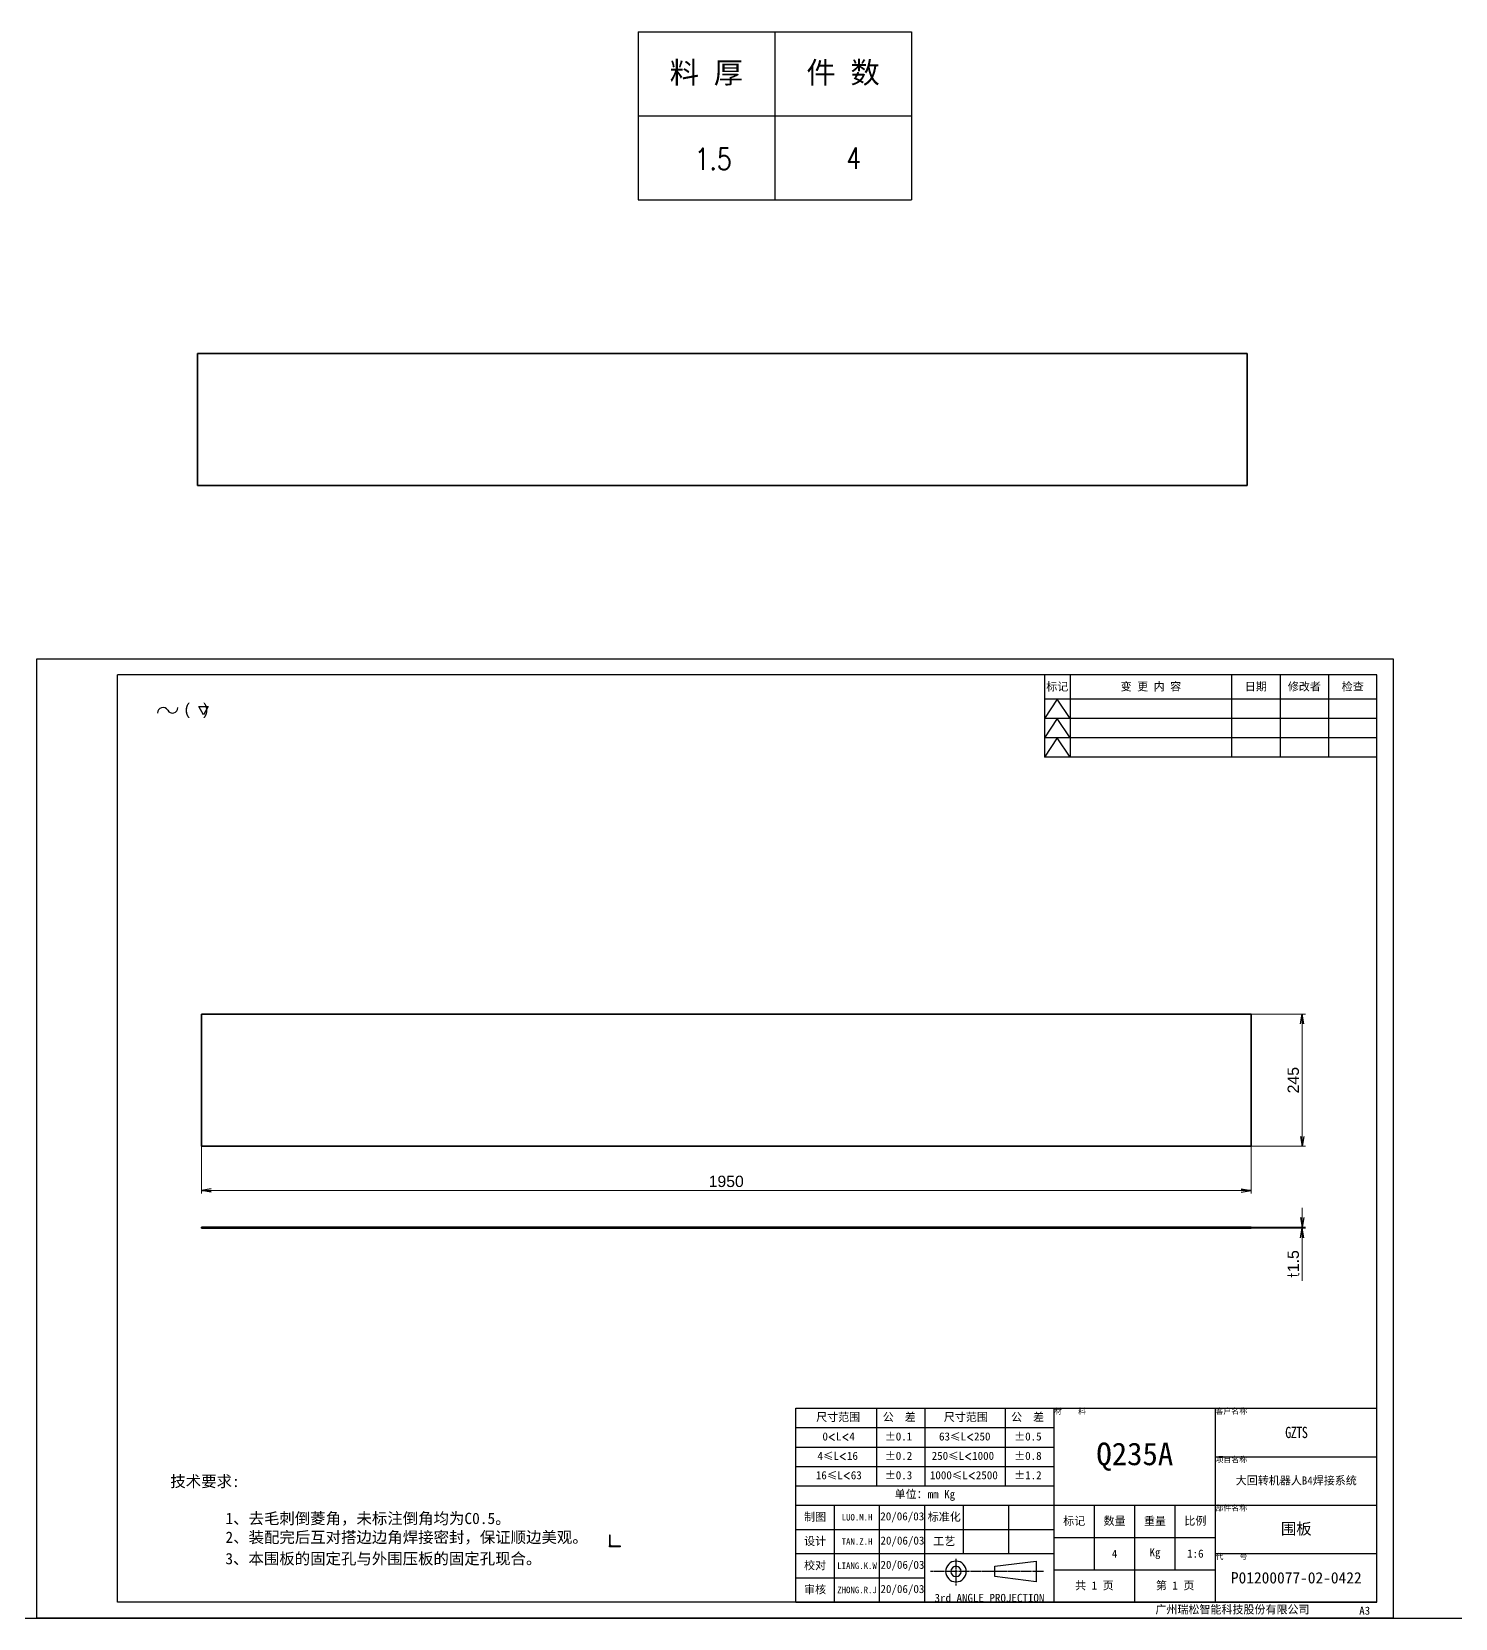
# Model space of a CAD drawing. Header units: millimetres. Extents: x -1727 to 307751, y -105919 to 6637.
# Drawn here: x 17712 to 20357, y -8118 to -5172 of the extents above; entities that cross this region are included whole.
import ezdxf
from ezdxf.enums import TextEntityAlignment as Align

# ---------------------------------------------------------------- set-up
doc = ezdxf.new("R2010")
doc.units = ezdxf.units.MM
doc.linetypes.add('CENTER-HOKUTO', pattern=[23, 20, -1, 1, -1])
doc.layers.add('A3', color=7, linetype='Continuous', plot=False)
for name, color, linetype in [('AM_VIS', 7, 'Continuous'), ('TITLE_FRAME', 7, 'Continuous'), ('WORD_DIM', 253, 'Continuous')]:
    doc.layers.add(name, color=color, linetype=linetype)
doc.layers.add('SOLID LINE', color=7, linetype='Continuous', lineweight=30)
doc.styles.add('DIM', font='txt.shx', dxfattribs={"width": 0.8, "bigfont": 'bigfont.shx'})
doc.styles.get("Standard").update_dxf_attribs({"font": 'arial.ttf'})
doc.dimstyles.new('STANDARD1-6', dxfattribs={"dimscale": 6, "dimtxt": 3.5, "dimasz": 3, "dimexe": 1, "dimexo": 0, "dimgap": 1, "dimtad": 3, "dimdsep": 46, "dimtxsty": 'Standard', "dimblk1": 'OPEN', "dimblk2": 'OPEN', "dimsah": 1, "dimcen": 0, "dimclrd": 256, "dimclre": 256, "dimclrt": 3, "dimazin": 2, "dimtfac": 1, "dimtmove": 0, "dimatfit": 3, "dimldrblk": 'OPEN', "dimfxl": 0, "dimtolj": 1, "dimlwd": 13, "dimlwe": 13, "dimarcsym": 0})

# ---------------------------------------------------------------- blocks, each defined once
blk = doc.blocks.new('shiage0')
at = {"layer": 'WORD_DIM', "color": 3, "linetype": 'Continuous'}
for centre, start, end in [((1.69, 0), 30, 180), ((4.61, 1.69), 210, 0)]:
    blk.add_arc(centre, 1.69, start, end, dxfattribs=at)
blk = doc.blocks.new('12')
at = {"layer": 'TITLE_FRAME', "color": 3, "linetype": 'Continuous'}
blk.add_lwpolyline([(20.46, 3.03), (19.01, 5.53), (21.9, 5.53)], close=True, dxfattribs=at)
blk.add_blockref('shiage0', (6.23, 3.56), dxfattribs=at)
blk.add_text('(   )', height=3.5, dxfattribs=at).set_placement((14.64, 3.08))
blk = doc.blocks.new('_OPEN')
at = {"color": 0}
for p, q in [((-1, 0.17), (0, 0)), ((-1, -0.17), (0, 0)), ((0, 0), (-1, 0))]:
    blk.add_line(p, q, dxfattribs=at)
blk = doc.blocks.new('*D462')
at = {"layer": 'DEFPOINTS', "color": 0, "linetype": 'Continuous', "ltscale": 5, "transparency": 16777216}
for p in [(18027.7, -7241.2), (19977.7, -7241.2), (19977.7, -7323.5)]:
    blk.add_point(p, dxfattribs=at)
at = {"layer": 'WORD_DIM', "linetype": 'ByBlock', "lineweight": 13, "ltscale": 5, "transparency": 16777216}
for p, q in [((18027.7, -7241.2), (18027.7, -7329.5)), ((19977.7, -7241.2), (19977.7, -7329.5)), ((18045.7, -7323.5), (19959.7, -7323.5))]:
    blk.add_line(p, q, dxfattribs=at)
at = {"layer": 'WORD_DIM', "linetype": 'Continuous', "lineweight": 13, "ltscale": 5, "transparency": 16777216, "xscale": 18, "yscale": 18, "zscale": 18, "rotation": 180}
blk.add_blockref('_OPEN', (18027.7, -7323.5), dxfattribs=at)
at = {"layer": 'WORD_DIM', "linetype": 'Continuous', "lineweight": 13, "ltscale": 5, "transparency": 16777216, "xscale": 18, "yscale": 18, "zscale": 18}
blk.add_blockref('_OPEN', (19977.7, -7323.5), dxfattribs=at)
at = {"layer": 'WORD_DIM', "color": 3, "linetype": 'Continuous', "ltscale": 5, "transparency": 16777216, "insert": (19002.7, -7306.8), "char_height": 21, "attachment_point": 5}
blk.add_mtext('\\A1;1950', dxfattribs=at)
blk = doc.blocks.new('*D463')
at = {"layer": 'DEFPOINTS', "color": 0, "linetype": 'Continuous', "ltscale": 5, "transparency": 16777216}
for p in [(19977.7, -6996.2), (20073, -6996.2), (19977.7, -7241.2)]:
    blk.add_point(p, dxfattribs=at)
at = {"layer": 'WORD_DIM', "linetype": 'ByBlock', "lineweight": 13, "ltscale": 5, "transparency": 16777216}
for p, q in [((19977.7, -6996.2), (20079, -6996.2)), ((20073, -7223.2), (20073, -7014.2)), ((19977.7, -7241.2), (20079, -7241.2))]:
    blk.add_line(p, q, dxfattribs=at)
at = {"layer": 'WORD_DIM', "linetype": 'Continuous', "lineweight": 13, "ltscale": 5, "transparency": 16777216, "xscale": 18, "yscale": 18, "zscale": 18}
for p, rotation in [((20073, -6996.2), 90), ((20073, -7241.2), 270)]:
    blk.add_blockref('_OPEN', p, dxfattribs=dict(at, rotation=rotation))
at = {"layer": 'WORD_DIM', "color": 3, "linetype": 'Continuous', "ltscale": 5, "transparency": 16777216, "insert": (20056.3, -7118.7), "char_height": 21, "attachment_point": 5, "rotation": 90}
blk.add_mtext('\\A1;245', dxfattribs=at)
blk = doc.blocks.new('*D464')
at = {"layer": 'DEFPOINTS', "color": 0, "linetype": 'Continuous', "ltscale": 5, "transparency": 16777216}
for p in [(19977.7, -7392), (19977.7, -7393.5), (20073, -7393.5)]:
    blk.add_point(p, dxfattribs=at)
at = {"layer": 'WORD_DIM', "linetype": 'ByBlock', "lineweight": 13, "ltscale": 5, "transparency": 16777216}
for p, q in [((20073, -7374), (20073, -7356)), ((19977.7, -7392), (20079, -7392)), ((19977.7, -7393.5), (20079, -7393.5)), ((20073, -7392), (20073, -7393.5)), ((20073, -7411.5), (20073, -7491.1))]:
    blk.add_line(p, q, dxfattribs=at)
at = {"layer": 'WORD_DIM', "linetype": 'Continuous', "lineweight": 13, "ltscale": 5, "transparency": 16777216, "xscale": 18, "yscale": 18, "zscale": 18}
for p, rotation in [((20073, -7392), 270), ((20073, -7393.5), 90)]:
    blk.add_blockref('_OPEN', p, dxfattribs=dict(at, rotation=rotation))
at = {"layer": 'WORD_DIM', "color": 3, "linetype": 'Continuous', "ltscale": 5, "transparency": 16777216, "insert": (20056.3, -7460.3), "char_height": 21, "attachment_point": 5, "rotation": 90}
blk.add_mtext('\\A1;{\\Fromans,bigfont|c134;t}1.5', dxfattribs=at)
blk = doc.blocks.new('*T16')
at = {"color": 0, "linetype": 'ByBlock', "lineweight": -2, "transparency": 16777216}
for p, q in [((0, 0), (127, 0)), ((0, 0), (0, -78)), ((63.5, 0), (63.5, -78)), ((127, 0), (127, -78)), ((0, -39), (127, -39)), ((0, -78), (127, -78))]:
    blk.add_line(p, q, dxfattribs=at)
at = {"color": 0, "transparency": 16777216, "char_height": 10, "width": 60.5, "attachment_point": 5}
for s, insert in [('{\\fSimSun|b0|i0|c134|p2;料 厚}', (31.75, -19.5)), ('{\\fSimSun|b0|i0|c134|p2;件 数}', (95.25, -19.5))]:
    blk.add_mtext(s, dxfattribs=dict(at, insert=insert))
blk = doc.blocks.new('拆图参数')
blk.add_blockref('*T16', (-63.5, 78))
at = {"style": 'DIM', "width": 0.8}
blk.add_attdef('6', text='', height=10, dxfattribs=at).set_placement((-37.13, 18.91), align=Align.MIDDLE_LEFT)
blk.add_attdef('1', text='', height=10, dxfattribs=at).set_placement((36.65, 19.27), align=Align.MIDDLE_CENTER)

msp = doc.modelspace()

# ---------------------------------------------------------------- hatches: boundary and pattern name
at = {"layer": 'WORD_DIM', "linetype": 'Continuous', "ltscale": 5}
msp.add_hatch(color=3, dxfattribs=at).paths.add_polyline_path([(18787.13284, -7981.69274), (18787.13284, -7983.68644), (18789.14362, -7983.68644)])

# ---------------------------------------------------------------- linework, layer by layer
at = {"color": 7, "lineweight": 35}
for p, q in [((18020.65743, -5769.28935), (18020.65743, -6014.28938)), ((18020.65743, -5769.28935), (19970.65734, -5769.28935)), ((19970.65734, -6014.28938), (19970.65734, -5769.28935)), ((19970.65734, -6014.28938), (18020.65743, -6014.28938)), ((18027.7495, -6996.15163), (18027.7495, -7241.15166)), ((18027.7495, -6996.15163), (19977.74941, -6996.15163)), ((19977.74941, -7241.15166), (19977.74941, -6996.15163)), ((19977.74941, -7241.15166), (18027.7495, -7241.15166)), ((19977.74941, -7392.03209), (18027.7495, -7392.03209)), ((19977.74941, -7393.53209), (18027.7495, -7393.53209))]:
    msp.add_line(p, q, dxfattribs=at)
at = {"color": 7, "lineweight": 35, "ltscale": 0.0375}
for p, q in [((18027.7495, -7393.53209), (18027.7495, -7392.03209)), ((19977.74941, -7393.53209), (19977.74941, -7392.03209))]:
    msp.add_line(p, q, dxfattribs=at)
msp.add_line((538.05434, -8118.07641), (39955.55791, -8118.07641))
at = {"layer": 'A3', "linetype": 'Continuous'}
msp.add_lwpolyline([(17721.79133, -6336.07635), (20241.79133, -6336.07635), (20241.79133, -8118.07635), (17721.79133, -8118.07635)], close=True, dxfattribs=at)
at = {"layer": 'AM_VIS', "linetype": 'Continuous'}
for p, q in [((20211.79133, -6366.07635), (17871.79133, -6366.07635)), ((17871.79133, -8088.07635), (17871.79133, -6366.07635)), ((20211.79133, -8088.07635), (20211.79133, -6366.07635)), ((20211.79133, -8088.07635), (17871.79133, -8088.07635))]:
    msp.add_line(p, q, dxfattribs=at)
at = {"layer": 'TITLE_FRAME', "linetype": 'Continuous'}
for p, q in [((19593.79133, -6366.07635), (19593.79133, -6519.07635)), ((19641.79133, -6366.07635), (19641.79133, -6519.07635)), ((19941.79133, -6519.07635), (19941.79133, -6366.07635)), ((20031.79133, -6366.07635), (20031.79133, -6519.07635)), ((20121.79133, -6366.07635), (20121.79133, -6519.07635)), ((20211.79133, -6519.07635), (20211.79133, -6366.07635)), ((20211.79133, -6411.07635), (19593.79133, -6411.07635)), ((19617.79133, -6411.07635), (19593.79133, -6447.07635)), ((19641.79133, -6447.07635), (19617.79133, -6411.07635)), ((20211.79133, -6447.07635), (19593.79133, -6447.07635)), ((19617.79133, -6447.07635), (19593.79133, -6483.07635)), ((19641.79133, -6483.07635), (19617.79133, -6447.07635)), ((20211.79133, -6483.07635), (19593.79133, -6483.07635)), ((19617.79133, -6483.07635), (19593.79133, -6519.07635)), ((19641.79133, -6519.07635), (19617.79133, -6483.07635)), ((20211.79133, -6519.07635), (19593.79133, -6519.07635)), ((19131.79133, -7728.07635), (20211.79133, -7728.07635)), ((19131.79133, -8088.07635), (19131.79133, -7728.07635)), ((19281.79133, -7728.07635), (19281.79133, -7872.07635)), ((19371.79133, -7728.07635), (19371.79133, -7872.07635)), ((19521.79133, -7872.07635), (19521.79133, -7728.07635)), ((19611.79133, -8088.07635), (19611.79133, -7728.07635)), ((19911.79133, -8088.07635), (19911.79133, -7728.07635)), ((20211.79133, -8088.07635), (20211.79133, -7728.07635)), ((19131.79133, -7764.07635), (19611.79133, -7764.07635)), ((19131.79133, -7800.07635), (19611.79133, -7800.07635)), ((19131.79133, -7836.07635), (19611.79133, -7836.07635)), ((19911.79133, -7818.07635), (20211.79133, -7818.07635)), ((19131.79133, -7872.07635), (19611.79133, -7872.07635)), ((19131.79133, -7908.07635), (20211.79133, -7908.07635)), ((19203.79133, -8088.07635), (19203.79133, -7908.07635)), ((19203.79133, -8088.07635), (19203.79133, -7908.07635)), ((19287.79133, -8088.07635), (19287.79133, -7908.07635)), ((19287.79133, -8088.07635), (19287.79133, -7908.07635)), ((19371.79133, -8088.07635), (19371.79133, -7908.07635)), ((19371.79133, -8088.07635), (19371.79133, -7908.07635)), ((19443.79133, -7998.07635), (19443.79133, -7908.07635)), ((19527.79133, -7998.07635), (19527.79133, -7908.07635)), ((19686.79133, -8028.07635), (19686.79133, -7908.07635)), ((19761.79133, -8088.07635), (19761.79133, -7908.07635)), ((19836.79133, -8028.07635), (19836.79133, -7908.07635)), ((19131.79133, -7953.07635), (19611.79133, -7953.07635)), ((19611.79133, -7968.07635), (19911.79133, -7968.07635)), ((19131.79133, -7998.07635), (19611.79133, -7998.07635)), ((19911.79133, -7998.07635), (20211.79133, -7998.07635)), ((19131.79133, -8043.07635), (19371.79133, -8043.07635)), ((19131.79133, -8043.07635), (19371.79133, -8043.07635)), ((19611.79133, -8028.07635), (19911.79133, -8028.07635)), ((19131.79133, -8088.07635), (20211.79133, -8088.07635)), ((19131.79133, -8088.07635), (20211.79133, -8088.07635))]:
    msp.add_line(p, q, dxfattribs=at)
at = {"layer": 'TITLE_FRAME', "color": 2, "linetype": 'CENTER-HOKUTO'}
for p, q in [((19429.59824, -8007.56584), (19429.59824, -8057.17864)), ((19592.23184, -8031.18184), (19382.18384, -8031.18184))]:
    msp.add_line(p, q, dxfattribs=at)
at = {"layer": 'TITLE_FRAME', "color": 3, "linetype": 'Continuous'}
for p, q in [((19501.59824, -8021.58184), (19578.39824, -8011.98184)), ((19578.39824, -8011.98184), (19578.39824, -8050.38184)), ((19501.59824, -8040.78184), (19501.59824, -8021.58184)), ((19578.39824, -8050.38184), (19501.59824, -8040.78184))]:
    msp.add_line(p, q, dxfattribs=at)
for radius in [19.2, 9.6]:
    msp.add_arc((19429.59824, -8031.18184), radius, 0, 359.98938268, dxfattribs=at)
at = {"layer": 'WORD_DIM', "color": 3, "linetype": 'Continuous', "ltscale": 5}
for p, q in [((18785.63284, -7963.68644), (18785.63284, -7983.68644)), ((18787.13284, -7963.68644), (18785.63284, -7963.68644)), ((18785.63284, -7983.68644), (18787.13284, -7983.68644)), ((18785.63284, -7983.68644), (18805.63284, -7983.68644)), ((18785.63284, -7985.18644), (18785.63284, -7983.68644)), ((18787.13284, -7983.68644), (18787.13284, -7963.68644)), ((18787.13284, -7981.69274), (18789.14362, -7983.68644)), ((18787.13284, -7981.69274), (18789.14362, -7983.68644)), ((18789.14362, -7983.68644), (18787.13284, -7983.68644)), ((18805.63284, -7983.68644), (18805.63284, -7985.18644)), ((18805.63284, -7985.18644), (18785.63284, -7985.18644))]:
    msp.add_line(p, q, dxfattribs=at)

# ---------------------------------------------------------------- block references
at = {"xscale": 4, "yscale": 4, "zscale": 4}
msp.add_blockref('拆图参数', (19092.89646, -5483.57166), dxfattribs=at).add_auto_attribs({'1': '4', '6': '1.5'})
at = {"layer": 'WORD_DIM', "color": 3, "linetype": 'Continuous', "ltscale": 5, "xscale": 6, "yscale": 6, "zscale": 6}
msp.add_blockref('12', (17908.71175, -6458.21557), dxfattribs=at)

# ---------------------------------------------------------------- texts
at = {"layer": 'SOLID LINE', "ltscale": 0.5}
for s, insert, char_height, width, attachment_point in [('\\pt90;{\\fSimHei|b0|i0|c134|p2;\\C3;标记}', (19617.79133, -6388.57635), 15, 48, 5), ('\\pt90;{\\fSimHei|b0|i0|c134|p2;\\C3;变 更 内 容}', (19791.79133, -6388.57635), 15, 300, 5), ('\\pt90;{\\fSimHei|b0|i0|c134|p2;\\C3;日期}', (19986.79133, -6388.57635), 15, 90, 5), ('\\pt90;{\\fSimHei|b0|i0|c134|p2;\\C3;修改者}', (20076.79133, -6388.57635), 15, 90, 5), ('\\pt90;{\\fSimHei|b0|i0|c134|p2;\\C3;检查}', (20166.79133, -6388.57635), 15, 90, 5), ('\\pt90;{\\fSimHei|b0|i0|c134|p2;\\C3;尺寸范围}', (19169.71111, -7736.90272), 15, 271.809113, 1), ('\\pt90;{\\fSimHei|b0|i0|c134|p2;\\C3;公  差}', (19293.63356, -7736.90272), 15, 271.809113, 1), ('\\pt90;{\\fSimHei|b0|i0|c134|p2;\\C3;尺寸范围}', (19406.99582, -7736.90272), 15, 271.809113, 1), ('\\pt90;{\\fSimHei|b0|i0|c134|p2;\\C3;公  差}', (19532.0277, -7736.90272), 15, 271.809113, 1), ('{\\fSimHei|b0|i0|c134|p2;\\C3;材    料}', (19611.79133, -7728.07635), 10.5, 300, 1), ('\\pt63;{\\fSimHei|b0|i0|c134|p2;\\C3;客户名称}', (19911.79133, -7728.07635), 10.5, 300, 1), ('\\pt90;{\\fSimHei|b0|i0|c134|p2;\\C3;0\\Fromans,bigfont|c134;\\H0.9583x;<\\fSimHei|b0|i0|c134|p2;\\H1.044x;L\\Fromans,bigfont|c134;\\H0.9583x;<\\fSimHei|b0|i0|c134|p2;\\H1.044x;4}', (19181.47453, -7772.90272), 15, 271.809113, 1), ('\\pt90;{\\fSimHei|b0|i0|c134|p2;\\C3;%%P0.1}', (19297.28538, -7772.90272), 15, 271.809113, 1), ('\\pt90;{\\fSimHei|b0|i0|c134|p2;\\C3;63\\H0.9583x;≤\\H1.044x;L\\Fromans,bigfont|c134;\\H0.9579x;<\\fSimHei|b0|i0|c134|p2;\\H1.044x;250}', (19398.09342, -7772.90272), 15, 271.809113, 1), ('\\pt90;{\\fSimHei|b0|i0|c134|p2;\\C3;%%P0.5}', (19537.70734, -7772.90272), 15, 271.809113, 1), ('{\\fSimHei|b0|i0|c134|p2;\\W0.8;\\T0.9;\\C3;GZTS}', (20061.79133, -7773.07635), 21, 300, 5), ('\\pt90;{\\fSimHei|b0|i0|c134|p2;\\C3;%%P0.2}', (19297.28538, -7808.90272), 15, 271.809113, 1), ('\\pt90;{\\fSimHei|b0|i0|c134|p2;\\C3;%%P0.8}', (19537.70734, -7808.90272), 15, 271.809113, 1), ('\\pt252;{\\fSimHei|b0|i0|c134|p2;\\C3;Q235A}', (19761.79133, -7818.07635), 42, 300, 5), ('\\pt90;{\\fSimHei|b0|i0|c134|p2;\\C3;4\\H0.9583x;≤\\H1.043x;L\\Fromans,bigfont|c134;\\H0.9588x;<\\fSimHei|b0|i0|c134|p2;\\H1.043x;16}', (19172.27043, -7808.90272), 15, 271.809113, 1), ('\\pt90;{\\fSimHei|b0|i0|c134|p2;\\C3;250\\H0.9583x;≤\\H1.044x;L\\Fromans,bigfont|c134;\\H0.9579x;<\\fSimHei|b0|i0|c134|p2;\\H1.044x;1000}', (19384.39758, -7808.90272), 15, 271.809113, 1), ('\\pt63;{\\fSimHei|b0|i0|c134|p2;\\C3;项目名称}', (19911.79133, -7818.07635), 10.5, 300, 1), ('\\pt126;{\\fSimHei|b0|i0|c134|p2;\\C3;技术要求:}', (17969.97337, -7853.28802), 21, 180.3631559, 1), ('\\pt90;{\\fSimHei|b0|i0|c134|p2;\\C3;16\\H0.9583x;≤\\H1.044x;L\\Fromans,bigfont|c134;\\H0.9579x;<\\fSimHei|b0|i0|c134|p2;\\H1.044x;63}', (19169.18013, -7844.90272), 15, 271.809113, 1), ('\\pt90;{\\fSimHei|b0|i0|c134|p2;\\C3;%%P0.3}', (19297.28538, -7844.90272), 15, 271.809113, 1), ('\\pt90;{\\fSimHei|b0|i0|c134|p2;\\C3;%%P1.2}', (19537.70734, -7844.90272), 15, 271.809113, 1), ('{\\fSimHei|b0|i0|c134|p2;\\C3;大回转机器人B4焊接系统}', (20061.79133, -7863.07635), 15, 300, 5), ('\\pt90;{\\fSimHei|b0|i0|c134|p2;\\C3;单位：mm Kg}', (19371.79133, -7890.07635), 15, 480, 5), ('\\pt126;{\\fSimHei|b0|i0|c134|p2;\\C3;\\P1、去毛刺倒菱角，未标注倒角均为C0.5。\\P\\C6;2、装配完后互对搭边边角焊接密封，保证顺边美观。}', (18072.35154, -7887.06669), 21, 791.8773595, 1), ('\\pt90;{\\fSimHei|b0|i0|c134|p2;\\C3;制图}', (19167.79133, -7930.57635), 15, 72, 5), ('\\pt60;{\\fSimHei|b0|i0|c134|p2;\\C3;制图}', (19167.79133, -7930.57635), 15, 72, 5), ('\\pt288;{\\fSimHei|b0|i0|c134|p2;\\H0.8x;\\C3;LUO.M.H}', (19245.79133, -7930.57635), 15, 84, 5), ('\\pt60;{\\fSimHei|b0|i0|c134|p2;\\C3;20/06/03}', (19329.79133, -7930.57635), 15, 84, 5), ('\\pt90;{\\fSimHei|b0|i0|c134|p2;\\C3;标准化}', (19407.79133, -7930.57635), 15, 72, 5), ('\\pt63;{\\fSimHei|b0|i0|c134|p2;\\C3;部件名称}', (19911.79133, -7908.07635), 10.5, 300, 1), ('\\pt90;{\\fSimHei|b0|i0|c134|p2;\\C3;标记}', (19649.29133, -7938.07635), 15, 75, 5), ('\\pt90;{\\fSimHei|b0|i0|c134|p2;\\C3;数量}', (19724.29133, -7938.07635), 15, 75, 5), ('\\pt90;{\\fSimHei|b0|i0|c134|p2;\\C3;重量}', (19799.29133, -7938.07635), 15, 75, 5), ('\\pt90;{\\fSimHei|b0|i0|c134|p2;\\C3;比例}', (19874.29133, -7938.07635), 15, 75, 5), ('{\\fSimHei|b0|i0|c134|p2;\\C3;围板}', (20061.79133, -7953.07635), 21, 300, 5), ('\\pt90;{\\fSimHei|b0|i0|c134|p2;\\C3;设计}', (19167.79133, -7975.57635), 15, 72, 5), ('\\pt60;{\\fSimHei|b0|i0|c134|p2;\\C3;设计}', (19167.79133, -7975.57635), 15, 72, 5), ('\\pt288;{\\fSimHei|b0|i0|c134|p2;\\H0.8x;\\C3;TAN.Z.H}', (19245.79133, -7975.57635), 15, 84, 5), ('\\pt60;{\\fSimHei|b0|i0|c134|p2;\\C3;20/06/03}', (19330.09515, -7975.57635), 15, 83.3923715, 5), ('\\pt90;{\\fSimHei|b0|i0|c134|p2;\\C3;工艺}', (19407.79133, -7975.57635), 15, 72, 5), ('\\pt126;{\\fSimHei|b0|i0|c134|p2;\\C6;3、本围板的固定孔与外围压板的固定孔现合。}', (18072.17311, -7996.80919), 21, 834.1608527, 1), ('\\pt90;{\\fSimHei|b0|i0|c134|p2;\\C3;校对}', (19167.79133, -8020.57635), 15, 72, 5), ('\\pt60;{\\fSimHei|b0|i0|c134|p2;\\C3;校对}', (19167.79133, -8020.57635), 15, 72, 5), ('\\pt288;{\\fSimHei|b0|i0|c134|p2;\\H0.8x;\\C3;LIANG.K.W}', (19245.79133, -8020.57635), 15, 84, 5), ('\\pt60;{\\fSimHei|b0|i0|c134|p2;\\C3;20/06/03}', (19330.09515, -8020.57635), 15, 83.3923715, 5), ('\\pt90;{\\fSimHei|b0|i0|c134|p2;\\C3;4}', (19724.29133, -7998.07635), 15, 75, 5), ('\\pt90;{\\fSimHei|b0|i0|c134|p2;\\C3;Kg}', (19799.29133, -7998.07635), 15, 75, 5), ('\\pt90;{\\fSimHei|b0|i0|c134|p2;\\C3;1:6}', (19874.29133, -7998.07635), 15, 75, 5), ('\\pt63;{\\fSimHei|b0|i0|c134|p2;\\C3;代    号}', (19911.79133, -7998.07635), 10.5, 300, 1), ('{\\fSimHei|b0|i0|c134|p2;\\C3;P01200077-02-0422}', (20061.79133, -8043.07635), 21, 300, 5), ('\\pt90;{\\fSimHei|b0|i0|c134|p2;\\C3;审核}', (19167.79133, -8065.57635), 15, 72, 5), ('\\pt60;{\\fSimHei|b0|i0|c134|p2;\\C3;审核}', (19167.79133, -8065.57635), 15, 72, 5), ('\\pt288;{\\fSimHei|b0|i0|c134|p2;\\H0.8x;\\C3;ZHONG.R.J}', (19245.79133, -8065.57635), 15, 84, 5), ('\\pt60;{\\fSimHei|b0|i0|c134|p2;\\C3;20/06/03}', (19330.09515, -8065.57635), 15, 83.3923715, 5), ('{\\fSimHei|b0|i0|c134|p2;\\C3;3rd ANGLE PROJECTION}', (19491.79133, -8088.07635), 15, 240, 8), ('\\pt90;{\\fSimHei|b0|i0|c134|p2;\\C3;共 1 页}', (19686.79133, -8058.07635), 15, 150, 5), ('\\pt90;{\\fSimHei|b0|i0|c134|p2;\\C3;第 1 页}', (19836.79133, -8058.07635), 15, 150, 5), ('\\pt90;{\\fSimHei|b0|i0|c134|p2;\\C3;广州瑞松智能科技股份有限公司}', (19800.00302, -8094.28921), 15, 471.3708488, 1), ('\\pt90;{\\fSimHei|b0|i0|c134|p2;\\C3;A3}', (20178.72455, -8096.46078), 15, 471.3708488, 1)]:
    msp.add_mtext(s, dxfattribs=dict(at, insert=insert, char_height=char_height, width=width, attachment_point=attachment_point))
at = {"layer": 'SOLID LINE', "ltscale": 0.5, "insert": (19381.10539, -7844.90272), "char_height": 15, "width": 271.809113, "attachment_point": 1, "line_spacing_factor": 0.72}
msp.add_mtext('\\pt90;{\\fSimHei|b0|i0|c134|p2;\\C3;1000\\H0.9583x;≤\\H1.044x;L\\Fromans,bigfont|c134;\\H0.9579x;<\\fSimHei|b0|i0|c134|p2;\\H1.044x;2500}', dxfattribs=at)

# ---------------------------------------------------------------- dimensions: what is measured, and where the dimension line sits
at = {"layer": 'WORD_DIM', "linetype": 'Continuous', "ltscale": 5}
dim = msp.add_linear_dim(base=(20073.03177, -6996.15163), p1=(19977.74941, -7241.15166), p2=(19977.74941, -6996.15163), angle=90, dimstyle='STANDARD1-6', dxfattribs=at)
dim.commit()
dim.dimension.update_dxf_attribs({"geometry": '*D463', "text_midpoint": (20056.30974, -7118.65164)})
dim = msp.add_linear_dim(base=(19977.74941, -7323.52664), p1=(18027.7495, -7241.15166), p2=(19977.74941, -7241.15166), dimstyle='STANDARD1-6', dxfattribs=at)
dim.commit()
dim.dimension.update_dxf_attribs({"geometry": '*D462', "text_midpoint": (19002.74946, -7306.80461)})
dim = msp.add_linear_dim(base=(20073.03177, -7393.53209), p1=(19977.74941, -7392.03209), p2=(19977.74941, -7393.53209), angle=90, text='{\\Fromans,bigfont|c134;t}<>', dimstyle='STANDARD1-6', dxfattribs=at)
dim.commit()
dim.dimension.update_dxf_attribs({"geometry": '*D464', "text_midpoint": (20056.30974, -7460.33598)})

doc.saveas('drawing.dxf')
